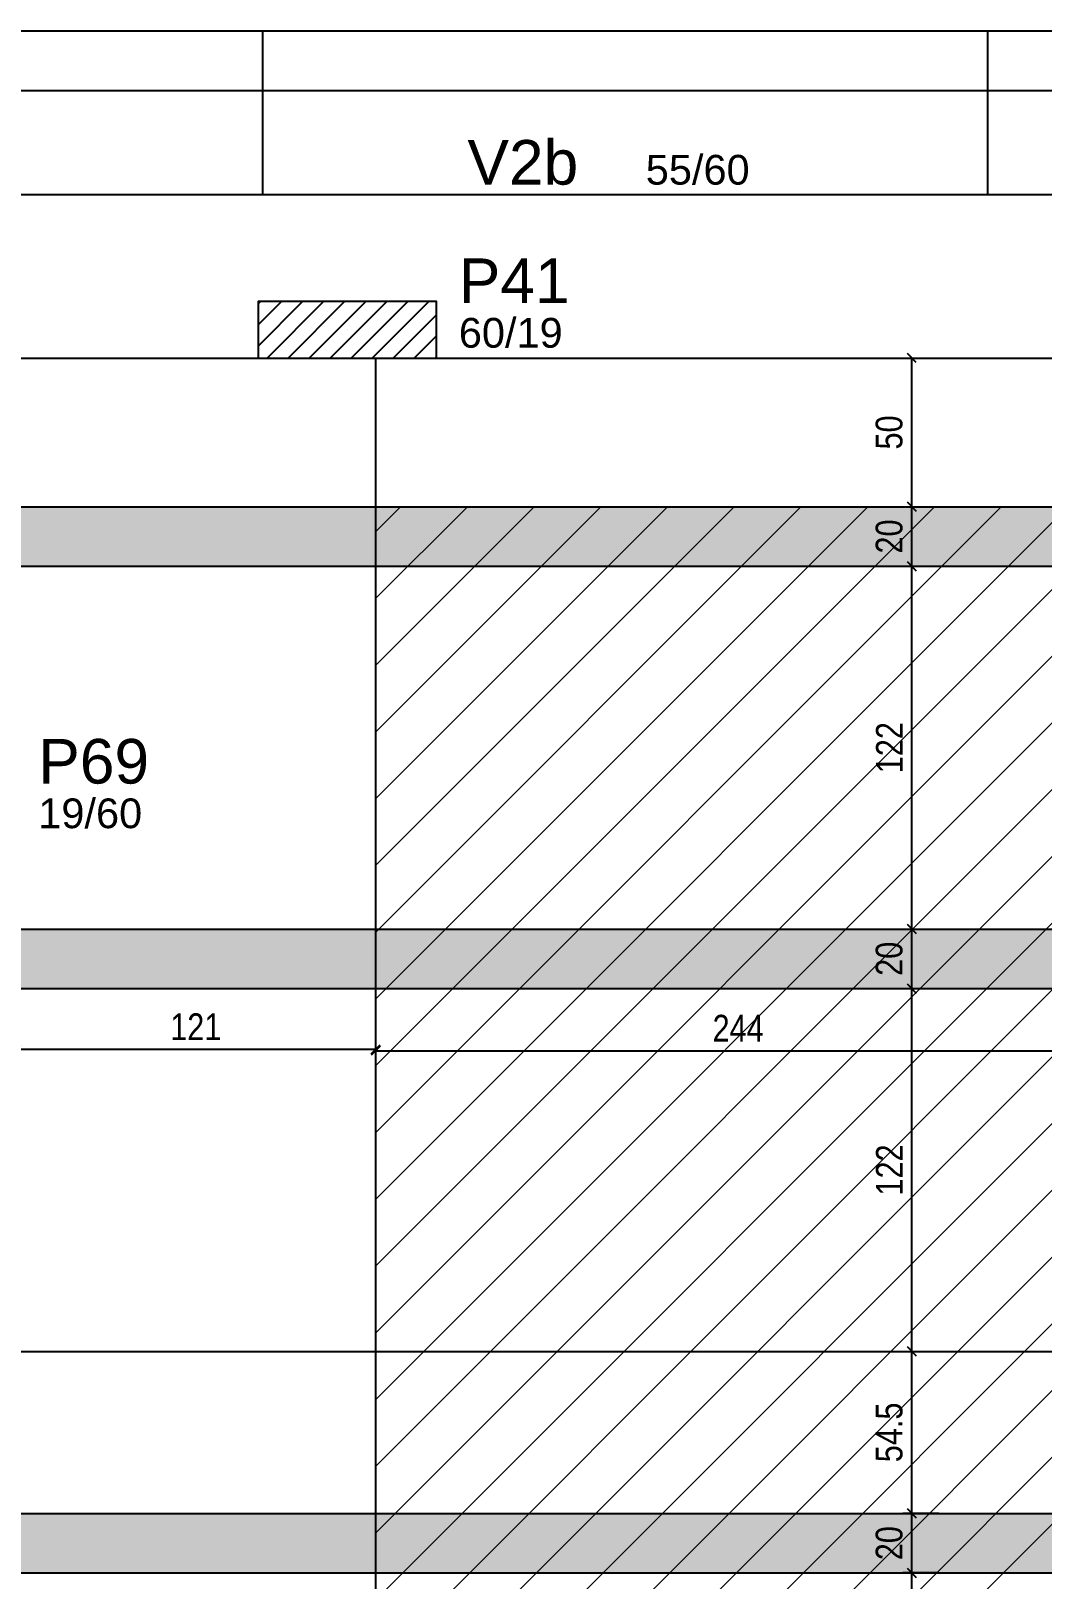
# Model space of a CAD drawing. Extents: x 2487 to 8815, y 325 to 3946.
# Drawn here: x 6183 to 6523, y 2449 to 2970 of the extents above; entities that cross this region are included whole.
import ezdxf

# ---------------------------------------------------------------- set-up
doc = ezdxf.new("R2010")
doc.units = 0
for name, color, linetype in [('1', 1, 'Continuous'), ('3', 3, 'Continuous'), ('4', 4, 'Continuous'), ('6', 6, 'Continuous'), ('COTA', 241, 'Continuous'), ('Painéis', 200, 'Continuous'), ('Pilares', 5, 'Continuous')]:
    doc.layers.add(name, color=color, linetype=linetype)
doc.layers.add('Hachura', color=251, linetype='Continuous', lineweight=9)
doc.layers.add('REAPROVEITAMENTO', color=251, linetype='Continuous', lineweight=9)
doc.styles.add('COTA TECNICA-50', font='techl___.ttf', dxfattribs={"height": 9})
doc.styles.get("Standard").update_dxf_attribs({"font": 'arial.ttf'})
doc.dimstyles.new('COTA PAINEL-50', dxfattribs={"dimtxt": 9, "dimasz": 3, "dimexe": 3, "dimexo": 3, "dimgap": 3, "dimtad": 1, "dimdec": 1, "dimzin": 12, "dimdsep": 46, "dimtxsty": 'COTA TECNICA-50', "dimblk1": 'OBLIQUE', "dimblk2": 'OBLIQUE', "dimsah": 1, "dimcen": 0.9, "dimclrd": 4, "dimclre": 4, "dimclrt": 240, "dimadec": 1, "dimazin": 3, "dimtfac": 1, "dimtdec": 1, "dimtmove": 0, "dimatfit": 3, "dimfxl": 1, "dimtolj": 1, "dimtzin": 12, "dimarcsym": 0})

# ---------------------------------------------------------------- blocks, each defined once
blk = doc.blocks.new('_Oblique')
at = {"color": 0, "linetype": 'ByBlock', "lineweight": -2}
blk.add_line((-0.5, -0.5), (0.5, 0.5), dxfattribs=at)
blk = doc.blocks.new('*D119')
at = {"layer": 'COTA', "color": 4, "lineweight": -2, "transparency": 16777216}
blk.add_line((6177.62, 2627.6), (6298.61, 2627.6), dxfattribs=at)
at = {"layer": 'Defpoints', "color": 0, "transparency": 16777216}
for p in [(6177.62, 2627.6), (6298.61, 2627.6), (6298.61, 2627.6)]:
    blk.add_point(p, dxfattribs=at)
at = {"layer": 'COTA', "color": 4, "lineweight": -2, "transparency": 16777216, "xscale": 3, "yscale": 3, "zscale": 3, "rotation": 180}
blk.add_blockref('_Oblique', (6177.62, 2627.6), dxfattribs=at)
at = {"layer": 'COTA', "color": 4, "lineweight": -2, "transparency": 16777216, "xscale": 3, "yscale": 3, "zscale": 3}
blk.add_blockref('_Oblique', (6298.61, 2627.6), dxfattribs=at)
at = {"layer": 'COTA', "color": 240, "transparency": 16777216, "insert": (6238.11, 2635.16), "char_height": 9, "attachment_point": 5, "style": 'COTA TECNICA-50'}
blk.add_mtext('\\A1;121', dxfattribs=at)
blk = doc.blocks.new('*D122')
at = {"layer": 'COTA', "color": 4, "lineweight": -2, "transparency": 16777216}
for p, q in [((6298.61, 2630.1), (6298.61, 2630.1)), ((6542.61, 2630.1), (6542.61, 2630.1)), ((6298.61, 2627.1), (6542.61, 2627.1))]:
    blk.add_line(p, q, dxfattribs=at)
at = {"layer": 'Defpoints', "color": 0, "transparency": 16777216}
for p in [(6298.61, 2627.1), (6542.61, 2627.1), (6542.61, 2627.1)]:
    blk.add_point(p, dxfattribs=at)
at = {"layer": 'COTA', "color": 4, "lineweight": -2, "transparency": 16777216, "xscale": 3, "yscale": 3, "zscale": 3, "rotation": 180}
blk.add_blockref('_Oblique', (6298.61, 2627.1), dxfattribs=at)
at = {"layer": 'COTA', "color": 4, "lineweight": -2, "transparency": 16777216, "xscale": 3, "yscale": 3, "zscale": 3}
blk.add_blockref('_Oblique', (6542.61, 2627.1), dxfattribs=at)
at = {"layer": 'COTA', "color": 240, "transparency": 16777216, "insert": (6420.61, 2634.67), "char_height": 9, "attachment_point": 5, "style": 'COTA TECNICA-50'}
blk.add_mtext('\\A1;244', dxfattribs=at)
blk = doc.blocks.new('*D341')
at = {"layer": 'COTA', "color": 4, "lineweight": -2, "transparency": 16777216}
for p, q in [((6488.19, 2451.51), (6476.05, 2451.51)), ((6479.05, 2393.01), (6479.05, 2451.51)), ((6488.19, 2393.01), (6476.05, 2393.01))]:
    blk.add_line(p, q, dxfattribs=at)
at = {"layer": 'Defpoints', "color": 0, "transparency": 16777216}
for p in [(6479.05, 2451.51), (6491.19, 2451.51), (6491.19, 2393.01)]:
    blk.add_point(p, dxfattribs=at)
at = {"layer": 'COTA', "color": 4, "lineweight": -2, "transparency": 16777216, "xscale": 3, "yscale": 3, "zscale": 3}
for p, rotation in [((6479.05, 2451.51), 90), ((6479.05, 2393.01), 270)]:
    blk.add_blockref('_Oblique', p, dxfattribs=dict(at, rotation=rotation))
at = {"layer": 'COTA', "color": 240, "transparency": 16777216, "insert": (6471.43, 2422.26), "char_height": 9, "attachment_point": 5, "rotation": 90, "style": 'COTA TECNICA-50'}
blk.add_mtext('\\A1;58.5', dxfattribs=at)
blk = doc.blocks.new('*D342')
at = {"layer": 'COTA', "color": 4, "lineweight": -2, "transparency": 16777216}
for p, q in [((6488.19, 2471.51), (6476.05, 2471.51)), ((6479.05, 2451.51), (6479.05, 2471.51)), ((6488.19, 2451.51), (6476.05, 2451.51))]:
    blk.add_line(p, q, dxfattribs=at)
at = {"layer": 'Defpoints', "color": 0, "transparency": 16777216}
for p in [(6479.05, 2471.51), (6491.19, 2471.51), (6491.19, 2451.51)]:
    blk.add_point(p, dxfattribs=at)
at = {"layer": 'COTA', "color": 4, "lineweight": -2, "transparency": 16777216, "xscale": 3, "yscale": 3, "zscale": 3}
for p, rotation in [((6479.05, 2471.51), 90), ((6479.05, 2451.51), 270)]:
    blk.add_blockref('_Oblique', p, dxfattribs=dict(at, rotation=rotation))
at = {"layer": 'COTA', "color": 240, "transparency": 16777216, "insert": (6471.46, 2461.51), "char_height": 9, "attachment_point": 5, "rotation": 90, "style": 'COTA TECNICA-50'}
blk.add_mtext('\\A1;20', dxfattribs=at)
blk = doc.blocks.new('*D343')
at = {"layer": 'COTA', "color": 4, "lineweight": -2, "transparency": 16777216}
for p, q in [((6479.05, 2471.51), (6479.05, 2526.01)), ((6488.19, 2471.51), (6476.05, 2471.51))]:
    blk.add_line(p, q, dxfattribs=at)
at = {"layer": 'Defpoints', "color": 0, "transparency": 16777216}
for p in [(6479.05, 2526.01), (6479.05, 2526.01), (6491.19, 2471.51)]:
    blk.add_point(p, dxfattribs=at)
at = {"layer": 'COTA', "color": 4, "lineweight": -2, "transparency": 16777216, "xscale": 3, "yscale": 3, "zscale": 3}
for p, rotation in [((6479.05, 2526.01), 90), ((6479.05, 2471.51), 270)]:
    blk.add_blockref('_Oblique', p, dxfattribs=dict(at, rotation=rotation))
at = {"layer": 'COTA', "color": 240, "transparency": 16777216, "insert": (6471.45, 2498.76), "char_height": 9, "attachment_point": 5, "rotation": 90, "style": 'COTA TECNICA-50'}
blk.add_mtext('\\A1;54.5', dxfattribs=at)
blk = doc.blocks.new('*D344')
at = {"layer": 'COTA', "color": 4, "lineweight": -2, "transparency": 16777216}
blk.add_line((6479.05, 2526.01), (6479.05, 2648.01), dxfattribs=at)
at = {"layer": 'Defpoints', "color": 0, "transparency": 16777216}
for p in [(6479.05, 2648.01), (6479.05, 2648.01), (6479.05, 2526.01)]:
    blk.add_point(p, dxfattribs=at)
at = {"layer": 'COTA', "color": 4, "lineweight": -2, "transparency": 16777216, "xscale": 3, "yscale": 3, "zscale": 3}
for p, rotation in [((6479.05, 2648.01), 90), ((6479.05, 2526.01), 270)]:
    blk.add_blockref('_Oblique', p, dxfattribs=dict(at, rotation=rotation))
at = {"layer": 'COTA', "color": 240, "transparency": 16777216, "insert": (6471.49, 2587.01), "char_height": 9, "attachment_point": 5, "rotation": 90, "style": 'COTA TECNICA-50'}
blk.add_mtext('\\A1;122', dxfattribs=at)
blk = doc.blocks.new('*D345')
at = {"layer": 'COTA', "color": 4, "lineweight": -2, "transparency": 16777216}
blk.add_line((6479.05, 2648.01), (6479.05, 2668.01), dxfattribs=at)
at = {"layer": 'Defpoints', "color": 0, "transparency": 16777216}
for p in [(6479.05, 2668.01), (6479.05, 2668.01), (6479.05, 2648.01)]:
    blk.add_point(p, dxfattribs=at)
at = {"layer": 'COTA', "color": 4, "lineweight": -2, "transparency": 16777216, "xscale": 3, "yscale": 3, "zscale": 3}
for p, rotation in [((6479.05, 2668.01), 90), ((6479.05, 2648.01), 270)]:
    blk.add_blockref('_Oblique', p, dxfattribs=dict(at, rotation=rotation))
at = {"layer": 'COTA', "color": 240, "transparency": 16777216, "insert": (6471.46, 2658.01), "char_height": 9, "attachment_point": 5, "rotation": 90, "style": 'COTA TECNICA-50'}
blk.add_mtext('\\A1;20', dxfattribs=at)
blk = doc.blocks.new('*D346')
at = {"layer": 'COTA', "color": 4, "lineweight": -2, "transparency": 16777216}
blk.add_line((6479.05, 2668.01), (6479.05, 2790.01), dxfattribs=at)
at = {"layer": 'Defpoints', "color": 0, "transparency": 16777216}
for p in [(6479.05, 2790.01), (6479.05, 2790.01), (6479.05, 2668.01)]:
    blk.add_point(p, dxfattribs=at)
at = {"layer": 'COTA', "color": 4, "lineweight": -2, "transparency": 16777216, "xscale": 3, "yscale": 3, "zscale": 3}
for p, rotation in [((6479.05, 2790.01), 90), ((6479.05, 2668.01), 270)]:
    blk.add_blockref('_Oblique', p, dxfattribs=dict(at, rotation=rotation))
at = {"layer": 'COTA', "color": 240, "transparency": 16777216, "insert": (6471.49, 2729.01), "char_height": 9, "attachment_point": 5, "rotation": 90, "style": 'COTA TECNICA-50'}
blk.add_mtext('\\A1;122', dxfattribs=at)
blk = doc.blocks.new('*D347')
at = {"layer": 'COTA', "color": 4, "lineweight": -2, "transparency": 16777216}
blk.add_line((6479.05, 2790.01), (6479.05, 2810.01), dxfattribs=at)
at = {"layer": 'Defpoints', "color": 0, "transparency": 16777216}
for p in [(6479.05, 2810.01), (6479.05, 2810.01), (6479.05, 2790.01)]:
    blk.add_point(p, dxfattribs=at)
at = {"layer": 'COTA', "color": 4, "lineweight": -2, "transparency": 16777216, "xscale": 3, "yscale": 3, "zscale": 3}
for p, rotation in [((6479.05, 2810.01), 90), ((6479.05, 2790.01), 270)]:
    blk.add_blockref('_Oblique', p, dxfattribs=dict(at, rotation=rotation))
at = {"layer": 'COTA', "color": 240, "transparency": 16777216, "insert": (6471.46, 2800.01), "char_height": 9, "attachment_point": 5, "rotation": 90, "style": 'COTA TECNICA-50'}
blk.add_mtext('\\A1;20', dxfattribs=at)
blk = doc.blocks.new('*D348')
at = {"layer": 'COTA', "color": 4, "lineweight": -2, "transparency": 16777216}
for p, q in [((6479.05, 2810.01), (6479.05, 2860)), ((6476.05, 2810.01), (6476.05, 2810.01))]:
    blk.add_line(p, q, dxfattribs=at)
at = {"layer": 'Defpoints', "color": 0, "transparency": 16777216}
for p in [(6479.05, 2860), (6479.05, 2860), (6479.05, 2810.01)]:
    blk.add_point(p, dxfattribs=at)
at = {"layer": 'COTA', "color": 4, "lineweight": -2, "transparency": 16777216, "xscale": 3, "yscale": 3, "zscale": 3}
for p, rotation in [((6479.05, 2860), 90), ((6479.05, 2810.01), 270)]:
    blk.add_blockref('_Oblique', p, dxfattribs=dict(at, rotation=rotation))
at = {"layer": 'COTA', "color": 240, "transparency": 16777216, "insert": (6471.45, 2835), "char_height": 9, "attachment_point": 5, "rotation": 90, "style": 'COTA TECNICA-50'}
blk.add_mtext('\\A1;50', dxfattribs=at)

msp = doc.modelspace()

# ---------------------------------------------------------------- hatches: boundary and pattern name
at = {"layer": 'Hachura', "linetype": 'ByBlock'}
h = msp.add_hatch(color=256, dxfattribs=at)
h.dxf.hatch_style = 1
h.paths.add_polyline_path([(6725.61, 2789.97), (6725.61, 2810), (5811.62, 2810), (5811.62, 2789.97)])
h = msp.add_hatch(color=256, dxfattribs=at)
h.dxf.hatch_style = 1
h.paths.add_polyline_path([(6298.61, 2647.95), (6298.61, 2667.99), (5812.12, 2667.99), (5812.12, 2647.95)])
h = msp.add_hatch(color=256, dxfattribs=at)
h.dxf.hatch_style = 1
h.paths.add_polyline_path([(6725.61, 2647.97), (6725.61, 2668.01), (6298.61, 2668.01), (6298.61, 2647.97)])
h = msp.add_hatch(color=256, dxfattribs=at)
h.dxf.hatch_style = 1
h.paths.add_polyline_path([(6298.61, 2451.45), (6298.61, 2471.49), (5812.12, 2471.49), (5812.12, 2451.45)])
h.paths.add_polyline_path([(7505.33, 2451.45), (7505.18, 2451.58), (7505.25, 2451.45)])
h = msp.add_hatch(color=256, dxfattribs=at)
h.dxf.hatch_style = 1
h.paths.add_polyline_path([(7395.62, 2451.47), (7395.62, 2471.51), (7395.61, 2471.51), (7395.61, 2451.47)])
h.paths.add_polyline_path([(7480.17, 2454.11), (7474.44, 2454.11), (7474.44, 2453.32), (7481.5, 2453.32), (7481.16, 2453.55), (7480.45, 2453.97)])
h.paths.add_polyline_path([(6725.61, 2451.47), (6725.61, 2471.51), (6298.61, 2471.51), (6298.61, 2451.47)])
at = {"layer": 'REAPROVEITAMENTO', "linetype": 'ByBlock'}
h = msp.add_hatch(dxfattribs=at)
h.set_pattern_fill('ANSI31', color=256, scale=5, style=2)
h.set_pattern_definition([(45, (656.697, -617.715), (-11.22532, 11.22532), [])])
h.paths.add_polyline_path([(6298.61, 2451.51), (6725.61, 2451.51), (6725.61, 2810.01), (6298.61, 2810.01)])
h.paths.add_polyline_path([(6725.61, 2451.51), (6298.61, 2451.51), (6298.61, 2045.51), (6725.61, 2045.51)])

# ---------------------------------------------------------------- linework, layer by layer
at = {"layer": '1', "color": 3, "linetype": 'Continuous'}
for p, q in [((5792.63, 2950), (7988.13, 2950)), ((5792.63, 2915), (7953.12, 2915))]:
    msp.add_line(p, q, dxfattribs=at)
at = {"layer": '1', "color": 8, "linetype": 'Continuous'}
for p, q in [((6259.12, 2864.06), (6274.06, 2879)), ((6259.12, 2871.13), (6266.99, 2879)), ((6259.12, 2878.2), (6259.92, 2879)), ((6259.12, 2879), (6259.12, 2879)), ((6259.12, 2879), (6259.12, 2879)), ((6262.13, 2860), (6281.13, 2879)), ((6269.2, 2860), (6288.2, 2879)), ((6276.28, 2860), (6295.28, 2879)), ((6283.35, 2860), (6302.35, 2879)), ((6290.42, 2860), (6309.42, 2879)), ((6297.49, 2860), (6316.49, 2879)), ((6319.12, 2879), (6319.12, 2879)), ((6319.12, 2879), (6319.12, 2879)), ((6304.56, 2860), (6319.12, 2874.56)), ((6289.12, 2869.5), (6289.12, 2869.5)), ((6311.63, 2860), (6319.12, 2867.49)), ((6318.7, 2860), (6319.12, 2860.42)), ((6319.12, 2860), (6319.12, 2860))]:
    msp.add_line(p, q, dxfattribs=at)
at = {"layer": '1', "color": 3, "linetype": 'Continuous'}
for points in [[(5811.62, 2860), (6259.12, 2860)], [(6319.12, 2860), (6746.12, 2860)]]:
    msp.add_lwpolyline(points, dxfattribs=at)
at = {"layer": 'Painéis'}
for p, q in [((5772.63, 2970), (8008.13, 2970)), ((6260.62, 2915), (6260.62, 2970)), ((6504.62, 2915), (6504.62, 2970)), ((6298.61, 2860), (6298.61, 2045.01)), ((5812.12, 2809.99), (6298.61, 2809.99)), ((6298.61, 2810.01), (6725.61, 2810.01)), ((5812.12, 2789.99), (6298.61, 2789.99)), ((6298.61, 2790.01), (6725.61, 2790.01)), ((5812.12, 2667.99), (6298.61, 2667.99)), ((6298.61, 2668.01), (6725.61, 2668.01)), ((5812.12, 2647.99), (6298.61, 2647.99)), ((6298.61, 2648.01), (6725.61, 2648.01)), ((5812.12, 2525.99), (6298.61, 2525.99)), ((6298.61, 2526.01), (6725.61, 2526.01)), ((5812.12, 2471.49), (6298.61, 2471.49)), ((6298.61, 2471.51), (6725.61, 2471.51)), ((5812.12, 2451.49), (6298.61, 2451.49)), ((6298.61, 2451.51), (6725.61, 2451.51))]:
    msp.add_line(p, q, dxfattribs=at)
at = {"layer": 'Pilares', "linetype": 'Continuous'}
msp.add_lwpolyline([(6259.12, 2860), (6319.12, 2860), (6319.12, 2879), (6259.12, 2879), (6259.12, 2860)], dxfattribs=at)

# ---------------------------------------------------------------- texts
at = {"layer": '3', "color": 2, "linetype": 'Continuous'}
msp.add_text('55/60', height=10, rotation=360, dxfattribs=at).set_placement((6389.52, 2918.33))
for s, p in [('60/19', (6326.62, 2863.51)), ('19/60', (6185.12, 2701.93))]:
    msp.add_text(s, height=10, dxfattribs=at).set_placement(p)
at = {"layer": '4', "linetype": 'Continuous'}
msp.add_text('V2b', height=15, rotation=360, dxfattribs=at).set_placement((6329.52, 2918.33))
at = {"layer": '6', "color": 4, "linetype": 'Continuous'}
for s, p in [('P41', (6326.62, 2878.51)), ('P69', (6185.12, 2716.93))]:
    msp.add_text(s, height=15, dxfattribs=at).set_placement(p)

# ---------------------------------------------------------------- dimensions: what is measured, and where the dimension line sits
at = {"layer": 'COTA'}
for base, p1, p2, picture, middle in [((6479.05, 2860), (6479.05, 2810.01), (6479.05, 2860), '*D348', (6471.45, 2835)), ((6479.05, 2810.01), (6479.05, 2790.01), (6479.05, 2810.01), '*D347', (6471.46, 2800.01)), ((6479.05, 2790.01), (6479.05, 2668.01), (6479.05, 2790.01), '*D346', (6471.49, 2729.01)), ((6479.05, 2668.01), (6479.05, 2648.01), (6479.05, 2668.01), '*D345', (6471.46, 2658.01)), ((6479.05, 2648.01), (6479.05, 2526.01), (6479.05, 2648.01), '*D344', (6471.49, 2587.01)), ((6479.05, 2526.01), (6491.19, 2471.51), (6479.05, 2526.01), '*D343', (6471.45, 2498.76))]:
    dim = msp.add_linear_dim(base=base, p1=p1, p2=p2, angle=90, dimstyle='COTA PAINEL-50', override={"dimtmove": 1}, dxfattribs=at)
    dim.commit()
    dim.dimension.update_dxf_attribs({"geometry": picture, "text_midpoint": middle})
dim = msp.add_linear_dim(base=(6298.61, 2627.6), p1=(6177.62, 2627.6), p2=(6298.61, 2627.6), dimstyle='COTA PAINEL-50', override={"dimtmove": 1}, dxfattribs=at)
dim.commit()
dim.dimension.update_dxf_attribs({"geometry": '*D119', "text_midpoint": (6238.11, 2635.16)})
dim = msp.add_linear_dim(base=(6542.61, 2627.1), p1=(6298.61, 2627.1), p2=(6542.61, 2627.1), dimstyle='COTA PAINEL-50', dxfattribs=at)
dim.commit()
dim.dimension.update_dxf_attribs({"geometry": '*D122', "text_midpoint": (6420.61, 2634.67)})
for base, p1, p2, picture, middle in [((6479.05, 2471.51), (6491.19, 2451.51), (6491.19, 2471.51), '*D342', (6471.46, 2461.51)), ((6479.05, 2451.51), (6491.19, 2393.01), (6491.19, 2451.51), '*D341', (6471.43, 2422.26))]:
    dim = msp.add_linear_dim(base=base, p1=p1, p2=p2, angle=90, dimstyle='COTA PAINEL-50', dxfattribs=at)
    dim.commit()
    dim.dimension.update_dxf_attribs({"geometry": picture, "text_midpoint": middle})

doc.saveas('drawing.dxf')
